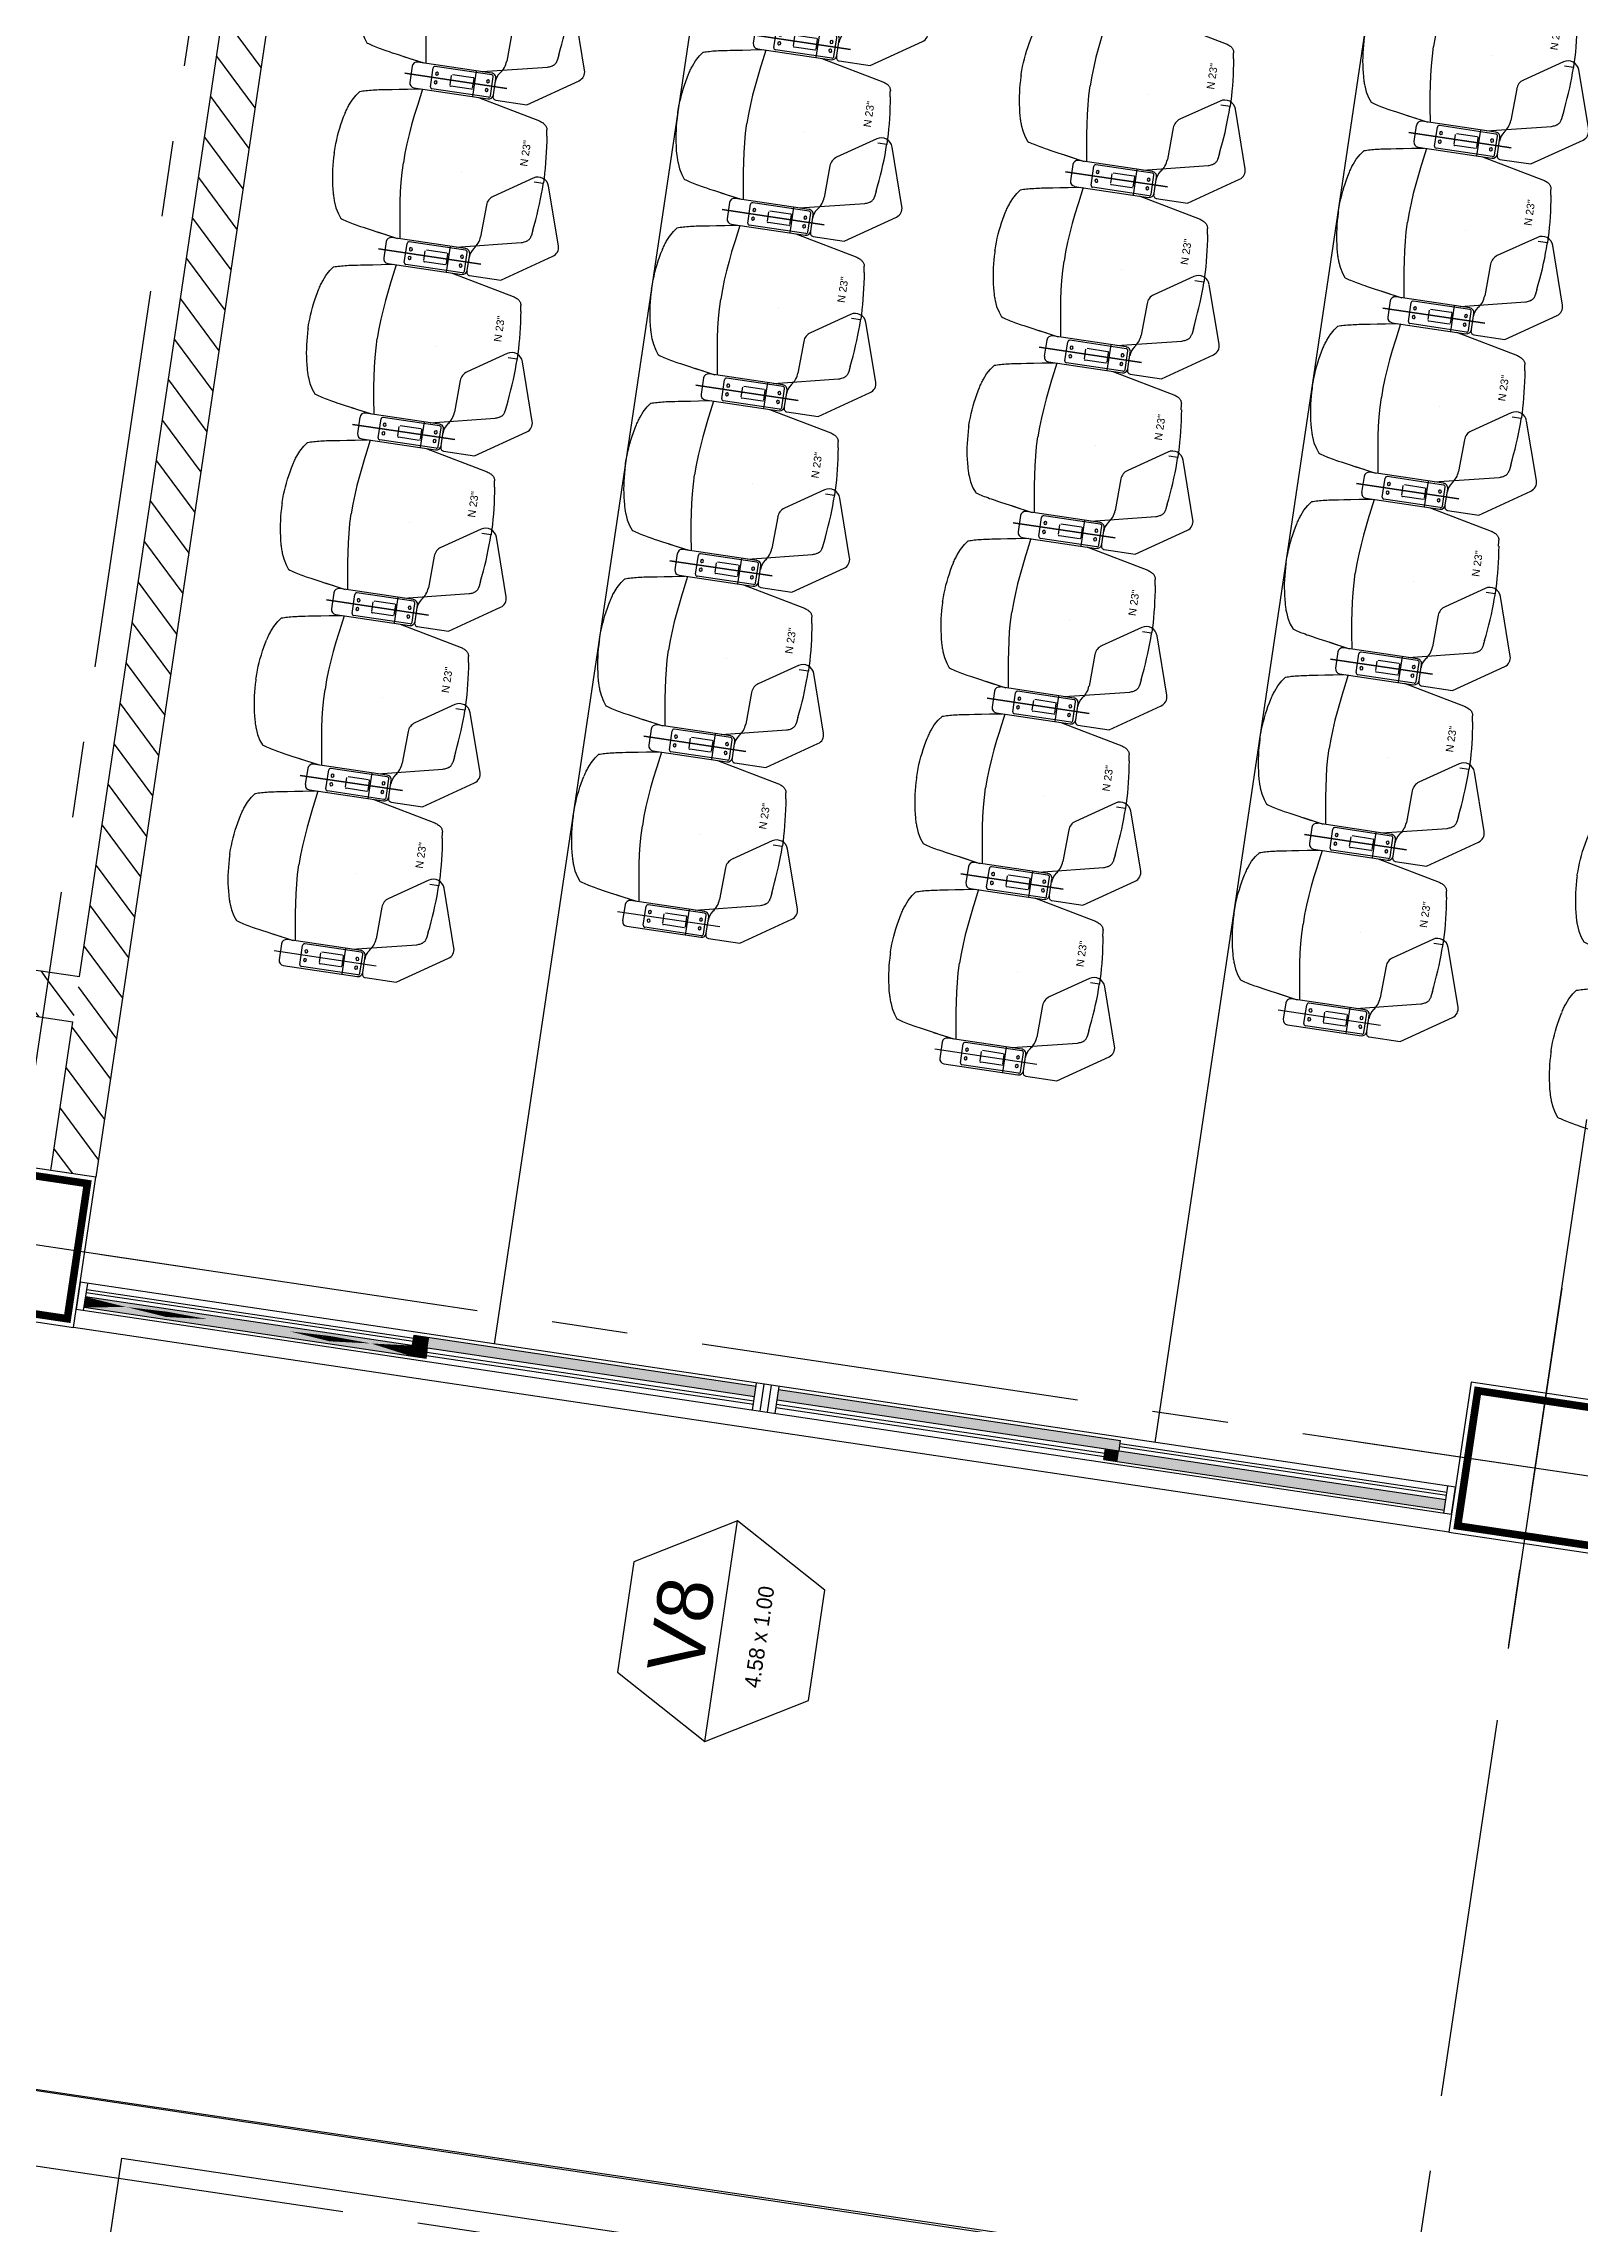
# Model space of a CAD drawing. Header units: millimetres. Extents: x 338 to 506, y 179 to 335.
# Drawn here: x 425.26 to 430.33, y 236.75 to 243.93 of the extents above; entities that cross this region are included whole.
import ezdxf
from ezdxf.enums import TextEntityAlignment as Align

# ---------------------------------------------------------------- set-up
doc = ezdxf.new("R2010")
doc.units = ezdxf.units.MM
for name, pattern in [('CENTER', [2, 1.25, -0.25, 0.25, -0.25]), ('DASHED2', [0.375, 0.25, -0.125]), ('HIDDEN', [0.375, 0.25, -0.125]), ('TRAZOS2', [9.525, 6.35, -3.175])]:
    doc.linetypes.add(name, pattern=pattern)
for name, color, linetype in [('COLUMNAS', 252, 'Continuous'), ('CUBIERTA', 254, 'Continuous'), ('DOORNOTE', 210, 'Continuous'), ('DOORNOTE___100', 210, 'Continuous'), ('EJES-COLUMNAS', 3, 'CENTER'), ('EJES_DE_COLUMNA', 255, 'DASHED2'), ('MUROS', 32, 'Continuous'), ('NOVA_PLUS_21__', 6, 'Continuous'), ('NOVA_PLUS_22__', 162, 'Continuous'), ('PISO', 253, 'Continuous'), ('PROYECCION', 160, 'HIDDEN'), ('REJAS', 151, 'Continuous'), ('ZAPATA', 5, 'Continuous')]:
    doc.layers.add(name, color=color, linetype=linetype)
doc.styles.add('ARIAL', font='txt', dxfattribs={"height": 1})
doc.styles.add('JUAN', font='txt', dxfattribs={"height": 0.135})
doc.styles.get("Standard").update_dxf_attribs({"font": 'ARIALUNI.ttf'})

# ---------------------------------------------------------------- blocks, each defined once
blk = doc.blocks.new('*X930')
at = {"color": 0}
for p, q in [((62.6673, 69.4377), (62.5954, 69.3658)), ((62.8021, 69.4377), (62.6521, 69.2877)), ((62.9368, 69.4377), (62.7868, 69.2877)), ((63.0715, 69.4377), (62.9215, 69.2877)), ((63.2062, 69.4377), (63.0562, 69.2877)), ((63.3409, 69.4377), (63.1909, 69.2877)), ((63.4756, 69.4377), (63.3256, 69.2877)), ((63.6103, 69.4377), (63.4603, 69.2877)), ((63.745, 69.4377), (63.595, 69.2877)), ((63.8797, 69.4377), (63.7297, 69.2877)), ((64.0144, 69.4377), (63.8644, 69.2877)), ((64.1491, 69.4377), (63.9991, 69.2877)), ((64.2838, 69.4377), (64.1338, 69.2877)), ((64.4185, 69.4377), (64.2685, 69.2877)), ((64.5532, 69.4377), (64.4032, 69.2877)), ((64.6879, 69.4377), (64.5379, 69.2877)), ((64.8226, 69.4377), (64.6726, 69.2877)), ((64.9573, 69.4377), (64.8073, 69.2877)), ((65.092, 69.4377), (64.942, 69.2877)), ((65.2267, 69.4377), (65.0767, 69.2877)), ((65.3614, 69.4377), (65.2114, 69.2877)), ((65.4961, 69.4377), (65.3461, 69.2877)), ((65.6308, 69.4377), (65.4808, 69.2877)), ((65.7655, 69.4377), (65.6155, 69.2877)), ((65.9002, 69.4377), (65.7502, 69.2877)), ((66.0349, 69.4377), (65.8849, 69.2877)), ((66.1696, 69.4377), (66.0196, 69.2877)), ((66.3044, 69.4377), (66.1544, 69.2877)), ((66.4391, 69.4377), (66.2891, 69.2877)), ((66.5738, 69.4377), (66.4238, 69.2877)), ((66.7085, 69.4377), (66.5585, 69.2877)), ((66.8432, 69.4377), (66.6932, 69.2877)), ((66.9779, 69.4377), (66.8279, 69.2877)), ((67.1126, 69.4377), (66.9626, 69.2877)), ((67.2473, 69.4377), (67.0973, 69.2877)), ((67.382, 69.4377), (67.232, 69.2877)), ((67.5167, 69.4377), (67.3667, 69.2877)), ((67.6514, 69.4377), (67.5014, 69.2877)), ((67.7861, 69.4377), (67.6361, 69.2877)), ((67.9208, 69.4377), (67.7708, 69.2877)), ((68.0555, 69.4377), (67.9055, 69.2877)), ((68.1902, 69.4377), (68.0402, 69.2877)), ((68.3249, 69.4377), (68.1749, 69.2877)), ((68.4596, 69.4377), (68.3096, 69.2877)), ((68.5943, 69.4377), (68.4443, 69.2877)), ((68.729, 69.4377), (68.579, 69.2877)), ((68.8637, 69.4377), (68.7137, 69.2877)), ((68.9984, 69.4377), (68.8484, 69.2877)), ((69.1331, 69.4377), (68.9831, 69.2877)), ((69.2678, 69.4377), (69.1178, 69.2877)), ((69.4025, 69.4377), (69.2525, 69.2877)), ((69.5372, 69.4377), (69.3872, 69.2877)), ((69.609, 69.3748), (69.5219, 69.2877))]:
    blk.add_line(p, q, dxfattribs=at)
blk = doc.blocks.new('*X931')
at = {"color": 0}
for p, q in [((62.6526, 69.7877), (62.5954, 69.7306)), ((62.7873, 69.7877), (62.6373, 69.6377)), ((62.922, 69.7877), (62.772, 69.6377)), ((63.0567, 69.7877), (62.9067, 69.6377)), ((63.1914, 69.7877), (63.0414, 69.6377)), ((63.2404, 69.702), (63.0904, 69.552)), ((63.2108, 69.5377), (63.1108, 69.4377)), ((63.2404, 69.5673), (63.2108, 69.5377))]:
    blk.add_line(p, q, dxfattribs=at)
blk = doc.blocks.new('*U980')
at = {"layer": 'REJAS', "color": 18, "linetype": 'Continuous', "extrusion": (0, 0, -1)}
for points in [[(-62.1829, 68.7183), (-62.1654, 68.174), (-62.1654, 69.2627)], [(-62.1769, 69.2457), (-62.1654, 69.2627), (-62.1847, 69.2514)], [(-62.1654, 69.2627), (-62.1829, 69.2627), (-62.1847, 69.2514)], [(-62.1884, 69.2287), (-62.1763, 69.1947), (-62.1654, 69.2627)], [(-62.1873, 69.1266), (-62.1742, 68.9905), (-62.1654, 69.2627)], [(-62.1884, 69.2287), (-62.1769, 69.2457), (-62.1847, 69.2514)], [(-62.1824, 69.2117), (-62.1884, 69.2287), (-62.1938, 69.1947)], [(-62.1829, 68.7183), (-62.2004, 69.2627), (-62.2004, 68.174)], [(-62.1829, 69.2627), (-62.2004, 69.2627), (-62.1847, 69.2514)], [(-62.2004, 69.2627), (-62.1944, 69.2457), (-62.1847, 69.2514)], [(-62.1847, 69.2514), (-62.1944, 69.2457), (-62.1884, 69.2287)], [(-62.1873, 69.1266), (-62.2004, 69.2627), (-62.1917, 68.9905)], [(-62.1884, 69.2287), (-62.2004, 69.2627), (-62.1938, 69.1947)], [(-62.1763, 69.1947), (-62.1793, 69.2032), (-62.1842, 69.2003)], [(-62.1842, 69.2003), (-62.1851, 69.1947), (-62.1763, 69.1947)], [(-62.1818, 69.1606), (-62.1763, 69.1947), (-62.1878, 69.1777)], [(-62.1851, 69.1947), (-62.186, 69.189), (-62.1763, 69.1947)], [(-62.1763, 69.1947), (-62.186, 69.189), (-62.1821, 69.1862)], [(-62.1793, 69.2032), (-62.1824, 69.2117), (-62.1842, 69.2003)], [(-62.1818, 69.1606), (-62.1878, 69.1777), (-62.1906, 69.1606)], [(-62.1906, 69.1606), (-62.1873, 69.1266), (-62.1818, 69.1606)], [(-62.186, 69.189), (-62.1878, 69.1777), (-62.1821, 69.1862)], [(-62.1824, 69.2117), (-62.1881, 69.2032), (-62.1842, 69.2003)], [(-62.1881, 69.2032), (-62.1938, 69.1947), (-62.1842, 69.2003)], [(-62.1938, 69.1947), (-62.1851, 69.1947), (-62.1842, 69.2003)], [(-62.1938, 69.1947), (-62.186, 69.189), (-62.1851, 69.1947)], [(-62.1908, 69.1862), (-62.186, 69.189), (-62.1938, 69.1947)], [(-62.1878, 69.1777), (-62.186, 69.189), (-62.1908, 69.1862)], [(-62.1878, 69.1777), (-62.1938, 69.1947), (-62.1906, 69.1606)], [(-62.1873, 69.1266), (-62.1895, 69.0586), (-62.1807, 69.0586)], [(-62.1807, 69.0586), (-62.1862, 69.0246), (-62.1742, 68.9905)], [(-62.1772, 68.999), (-62.182, 68.9962), (-62.1742, 68.9905)], [(-62.1802, 69.0075), (-62.182, 68.9962), (-62.1772, 68.999)], [(-62.1832, 69.016), (-62.186, 69.0075), (-62.1802, 69.0075)], [(-62.1802, 69.0075), (-62.186, 69.0075), (-62.1859, 68.999)], [(-62.182, 68.9962), (-62.1802, 69.0075), (-62.1859, 68.999)], [(-62.1807, 69.0586), (-62.1895, 69.0586), (-62.1862, 69.0246)], [(-62.1868, 68.9934), (-62.182, 68.9962), (-62.1859, 68.999)], [(-62.1862, 69.0246), (-62.186, 69.0075), (-62.1832, 69.016)], [(-62.1859, 68.999), (-62.186, 69.0075), (-62.1917, 68.9905)], [(-62.1868, 68.9934), (-62.1859, 68.999), (-62.1917, 68.9905)], [(-62.186, 69.0075), (-62.1862, 69.0246), (-62.1889, 69.0075)], [(-62.1917, 68.9905), (-62.186, 69.0075), (-62.1889, 69.0075)], [(-62.1862, 69.0246), (-62.1895, 69.0586), (-62.1917, 68.9905)], [(-62.1742, 68.9905), (-62.182, 68.9962), (-62.1829, 68.9905)], [(-62.1807, 68.9225), (-62.1742, 68.9905), (-62.1862, 68.9565)], [(-62.1829, 68.9905), (-62.182, 68.9849), (-62.1742, 68.9905)], [(-62.1742, 68.9905), (-62.182, 68.9849), (-62.1772, 68.982)], [(-62.1873, 68.8544), (-62.1829, 68.7183), (-62.1742, 68.9905)], [(-62.182, 68.9849), (-62.1802, 68.9735), (-62.1772, 68.982)], [(-62.1802, 68.9735), (-62.182, 68.9849), (-62.1859, 68.982)], [(-62.186, 68.9735), (-62.1802, 68.9735), (-62.1859, 68.982)], [(-62.1802, 68.9735), (-62.186, 68.9735), (-62.1832, 68.965)], [(-62.1807, 68.9225), (-62.1862, 68.9565), (-62.1895, 68.9225)], [(-62.1868, 68.9934), (-62.1829, 68.9905), (-62.182, 68.9962)], [(-62.1868, 68.9877), (-62.182, 68.9849), (-62.1829, 68.9905)], [(-62.1868, 68.9877), (-62.1859, 68.982), (-62.182, 68.9849)], [(-62.1917, 68.9905), (-62.1829, 68.9905), (-62.1868, 68.9934)], [(-62.1868, 68.9877), (-62.1829, 68.9905), (-62.1917, 68.9905)], [(-62.1832, 68.965), (-62.186, 68.9735), (-62.1862, 68.9565)], [(-62.1917, 68.9905), (-62.1859, 68.982), (-62.1868, 68.9877)], [(-62.1917, 68.9905), (-62.186, 68.9735), (-62.1859, 68.982)], [(-62.1889, 68.9735), (-62.186, 68.9735), (-62.1917, 68.9905)], [(-62.1862, 68.9565), (-62.186, 68.9735), (-62.1889, 68.9735)], [(-62.1862, 68.9565), (-62.1917, 68.9905), (-62.1895, 68.9225)], [(-62.1895, 68.9225), (-62.1873, 68.8544), (-62.1807, 68.9225)], [(-62.1873, 68.5823), (-62.1742, 68.4462), (-62.1829, 68.7183)], [(-62.1895, 68.5142), (-62.1807, 68.5142), (-62.1873, 68.5823)], [(-62.1807, 68.5142), (-62.1862, 68.4802), (-62.1742, 68.4462)], [(-62.1807, 68.5142), (-62.1895, 68.5142), (-62.1862, 68.4802)], [(-62.1862, 68.4802), (-62.1895, 68.5142), (-62.1917, 68.4462)], [(-62.1873, 68.3101), (-62.1654, 68.174), (-62.1742, 68.4462)], [(-62.1742, 68.4462), (-62.1772, 68.4547), (-62.182, 68.4518)], [(-62.1829, 68.4462), (-62.1742, 68.4462), (-62.182, 68.4518)], [(-62.1807, 68.3781), (-62.1742, 68.4462), (-62.1862, 68.4121)], [(-62.1772, 68.4377), (-62.1742, 68.4462), (-62.182, 68.4405)], [(-62.1742, 68.4462), (-62.1829, 68.4462), (-62.182, 68.4405)], [(-62.182, 68.4518), (-62.1772, 68.4547), (-62.1802, 68.4632)], [(-62.1802, 68.4291), (-62.1772, 68.4377), (-62.182, 68.4405)], [(-62.1802, 68.4632), (-62.1832, 68.4717), (-62.186, 68.4632)], [(-62.1802, 68.4632), (-62.1859, 68.4547), (-62.182, 68.4518)], [(-62.186, 68.4632), (-62.1859, 68.4547), (-62.1802, 68.4632)], [(-62.182, 68.4405), (-62.1859, 68.4377), (-62.1802, 68.4291)], [(-62.1802, 68.4291), (-62.1859, 68.4377), (-62.186, 68.4291)], [(-62.1832, 68.4206), (-62.1802, 68.4291), (-62.186, 68.4291)], [(-62.1868, 68.449), (-62.182, 68.4518), (-62.1859, 68.4547)], [(-62.1868, 68.449), (-62.1829, 68.4462), (-62.182, 68.4518)], [(-62.1868, 68.4433), (-62.182, 68.4405), (-62.1829, 68.4462)], [(-62.1868, 68.4433), (-62.1859, 68.4377), (-62.182, 68.4405)], [(-62.1868, 68.449), (-62.1917, 68.4462), (-62.1829, 68.4462)], [(-62.1917, 68.4462), (-62.1868, 68.4433), (-62.1829, 68.4462)], [(-62.1832, 68.4717), (-62.1862, 68.4802), (-62.186, 68.4632)], [(-62.1862, 68.4121), (-62.1832, 68.4206), (-62.186, 68.4291)], [(-62.1917, 68.4462), (-62.1859, 68.4547), (-62.186, 68.4632)], [(-62.1917, 68.4462), (-62.1868, 68.449), (-62.1859, 68.4547)], [(-62.1859, 68.4377), (-62.1917, 68.4462), (-62.186, 68.4291)], [(-62.1868, 68.4433), (-62.1917, 68.4462), (-62.1859, 68.4377)], [(-62.1862, 68.4802), (-62.1889, 68.4632), (-62.186, 68.4632)], [(-62.1889, 68.4632), (-62.1917, 68.4462), (-62.186, 68.4632)], [(-62.1917, 68.4462), (-62.1889, 68.4291), (-62.186, 68.4291)], [(-62.186, 68.4291), (-62.1889, 68.4291), (-62.1862, 68.4121)], [(-62.1862, 68.4121), (-62.1917, 68.4462), (-62.1895, 68.3781)], [(-62.1873, 68.3101), (-62.1917, 68.4462), (-62.2004, 68.174)], [(-62.1807, 68.3781), (-62.1862, 68.4121), (-62.1895, 68.3781)], [(-62.1873, 68.3101), (-62.1807, 68.3781), (-62.1895, 68.3781)], [(-62.1906, 68.276), (-62.1818, 68.276), (-62.1873, 68.3101)], [(-62.1884, 68.208), (-62.1654, 68.174), (-62.1763, 68.242)], [(-62.1818, 68.276), (-62.1878, 68.259), (-62.1763, 68.242)], [(-62.1763, 68.242), (-62.1821, 68.2505), (-62.186, 68.2477)], [(-62.1851, 68.242), (-62.1763, 68.242), (-62.186, 68.2477)], [(-62.1763, 68.242), (-62.1842, 68.2363), (-62.1793, 68.2335)], [(-62.1842, 68.2363), (-62.1763, 68.242), (-62.1851, 68.242)], [(-62.1884, 68.208), (-62.1847, 68.1853), (-62.1769, 68.191)], [(-62.1793, 68.2335), (-62.1842, 68.2363), (-62.1824, 68.225)], [(-62.1818, 68.276), (-62.1906, 68.276), (-62.1878, 68.259)], [(-62.186, 68.2477), (-62.1821, 68.2505), (-62.1878, 68.259)], [(-62.1824, 68.225), (-62.1938, 68.242), (-62.1884, 68.208)], [(-62.1824, 68.225), (-62.1842, 68.2363), (-62.1881, 68.2335)], [(-62.1881, 68.2335), (-62.1842, 68.2363), (-62.1938, 68.242)], [(-62.1938, 68.242), (-62.1842, 68.2363), (-62.1851, 68.242)], [(-62.1847, 68.1853), (-62.1884, 68.208), (-62.1944, 68.191)], [(-62.1938, 68.242), (-62.1851, 68.242), (-62.186, 68.2477)], [(-62.1878, 68.259), (-62.1908, 68.2505), (-62.186, 68.2477)], [(-62.1908, 68.2505), (-62.1938, 68.242), (-62.186, 68.2477)], [(-62.1878, 68.259), (-62.1906, 68.276), (-62.1938, 68.242)], [(-62.1884, 68.208), (-62.1938, 68.242), (-62.2004, 68.174)], [(-62.1769, 68.191), (-62.1847, 68.1853), (-62.1654, 68.174)], [(-62.1654, 68.174), (-62.1847, 68.1853), (-62.1829, 68.174)], [(-62.1829, 68.149), (-62.1654, 68.124), (-62.1654, 68.174)], [(-62.1742, 68.1615), (-62.1654, 68.174), (-62.1829, 68.1656)], [(-62.1654, 68.174), (-62.1829, 68.174), (-62.1829, 68.1656)], [(-62.1742, 68.1365), (-62.1829, 68.1323), (-62.1654, 68.124)], [(-62.1829, 68.149), (-62.1742, 68.1615), (-62.1829, 68.1656)], [(-62.1829, 68.149), (-62.1829, 68.1323), (-62.1742, 68.1365)], [(-62.1829, 68.174), (-62.1847, 68.1853), (-62.2004, 68.174)], [(-62.1829, 68.149), (-62.2004, 68.174), (-62.2004, 68.124)], [(-62.2004, 68.174), (-62.1917, 68.1698), (-62.1829, 68.174)], [(-62.1917, 68.1698), (-62.1829, 68.1656), (-62.1829, 68.174)], [(-62.2004, 68.174), (-62.1917, 68.1615), (-62.1829, 68.1656)], [(-62.1829, 68.1656), (-62.1917, 68.1615), (-62.1829, 68.149)], [(-62.1829, 68.1323), (-62.1829, 68.149), (-62.1917, 68.1365)], [(-62.2004, 68.124), (-62.1829, 68.1323), (-62.1917, 68.1365)], [(-62.2004, 68.174), (-62.1847, 68.1853), (-62.1944, 68.191)], [(-62.2004, 68.174), (-62.2354, 68.124), (-62.2004, 68.124)], [(-62.2004, 68.174), (-62.2354, 68.174), (-62.2354, 68.124)], [(-62.1654, 68.124), (-62.1829, 68.1323), (-62.1829, 68.124)], [(-62.1917, 68.1281), (-62.1829, 68.124), (-62.1829, 68.1323)], [(-62.2004, 68.124), (-62.1829, 68.124), (-62.1917, 68.1281)], [(-62.2004, 68.124), (-62.2354, 67.0352), (-62.2004, 67.0352)], [(-62.2004, 68.124), (-62.2354, 68.124), (-62.2354, 67.0352)]]:
    blk.add_solid(points, dxfattribs=at)
blk = doc.blocks.new('*U981')
at = {"layer": 'REJAS', "color": 18, "linetype": 'Continuous', "extrusion": (0, 0, -1)}
for points in [[(-62.2004, 66.9602), (-62.2354, 65.8215), (-62.2004, 65.8215)], [(-62.2004, 66.9602), (-62.2354, 66.9602), (-62.2354, 65.8215)], [(-62.1654, 65.867), (-62.2004, 65.8215), (-62.1654, 65.8215)], [(-62.1654, 65.867), (-62.2004, 65.867), (-62.2004, 65.8215)], [(-62.1654, 65.8215), (-62.2004, 64.7327), (-62.1654, 64.7327)], [(-62.1654, 65.8215), (-62.2004, 65.8215), (-62.2004, 64.7327)]]:
    blk.add_solid(points, dxfattribs=at)
blk = doc.blocks.new('WWWDTAG')
at = {"layer": 'DOORNOTE'}
blk.add_line((-3.832, 0), (3.832, 0), dxfattribs=at)
blk.add_lwpolyline([(3.832, 0), (1.916, 3.318), (-1.916, 3.318), (-3.832, 0), (-1.916, -3.318), (1.916, -3.318)], close=True, dxfattribs=at)
at = {"layer": 'DOORNOTE', "style": 'ARIAL'}
for tag, p in [('DOORTYPE', (0, 1.391)), ('DOORNO.', (0, -1.59))]:
    blk.add_attdef(tag, text='', height=1.9, dxfattribs=at).set_placement(p, align=Align.MIDDLE)
blk = doc.blocks.new('EJES_ESTRUCTURALES')
at = {"layer": 'EJES_DE_COLUMNA', "color": 9, "linetype": 'CENTER'}
for p, q in [((690.56628, 131.2663), (690.56628, 199.7363)), ((693.56628, 131.2663), (693.56628, 199.7363)), ((661.47768, 164.82297), (759.37077, 164.82297)), ((661.47768, 159.74297), (759.37077, 159.74297))]:
    blk.add_line(p, q, dxfattribs=at)
blk = doc.blocks.new('COLUMNAS')
at = {"layer": 'COLUMNAS', "color": 6}
for points in [[(-584.4662, 188.906), (-584.9662, 188.906), (-584.9662, 188.406), (-584.4662, 188.406), (-584.4662, 188.906)], [(-584.4662, 183.826), (-584.9662, 183.826), (-584.9662, 183.326), (-584.4662, 183.326), (-584.4662, 183.826)]]:
    blk.add_lwpolyline(points, dxfattribs=at)
at = {"layer": 'COLUMNAS', "color": 6, "const_width": 0.025}
for points in [[(-584.9412, 188.4301), (-584.4912, 188.4301), (-584.4912, 188.8801), (-584.9412, 188.8801)], [(-584.9412, 183.3501), (-584.4912, 183.3501), (-584.4912, 183.8001), (-584.9412, 183.8001)]]:
    blk.add_lwpolyline(points, close=True, dxfattribs=at)
at = {"layer": 'EJES-COLUMNAS'}
for p, q in [((-584.7162, 188.0438), (-584.7162, 189.2438)), ((-584.7162, 188.0438), (-584.7162, 189.2438)), ((-584.7162, 182.9638), (-584.7162, 184.1638)), ((-584.7162, 182.9638), (-584.7162, 184.1638)), ((-584.1162, 183.576), (-585.3162, 183.576))]:
    blk.add_line(p, q, dxfattribs=at)
blk = doc.blocks.new('ZAPATA')
at = {"layer": 'ZAPATA', "linetype": 'Continuous'}
for p, q in [((-31.5, 0), (31.5, 0)), ((-37.5, -194), (-37.5, -6)), ((-19.8, -134.2), (-19.8, -65.8)), ((15.8, -61.8), (-15.8, -61.8)), ((19.8, -65.8), (19.8, -134.2)), ((37.5, -194), (37.5, -6)), ((-15.8, -138.2), (15.8, -138.2)), ((-31.5, -200), (31.5, -200))]:
    blk.add_line(p, q, dxfattribs=at)
at = {"layer": 'ZAPATA', "linetype": 'Continuous', "const_width": 0.15, "flags": 128}
for points in [[(-15.8, -61.8), (-17.2, -62), (-18.2, -62.6)], [(18.2, -62.6), (17, -62), (15.8, -61.8)], [(19.2, -63.7), (19.6, -64.5), (19.8, -65.8)], [(-19.2, -136.3), (-19.7, -135.1), (-19.8, -134.2)], [(-18.2, -137.4), (-17, -138), (-15.8, -138.2)], [(19.8, -134.2), (19.6, -135.5), (19.2, -136.3)]]:
    blk.add_lwpolyline(points, dxfattribs=at)
at = {"layer": 'ZAPATA', "linetype": 'Continuous'}
for centre, radius, start, end in [((-31.5, -6), 6, 90, 180), ((31.5, -6), 6, 0, 90), ((-15.8, -65.8), 4, 147.79226, 180), ((-14.5, -15), 5, 1.16733, 358.83267), ((-15.8, -65.8), 4, 125.92091, 147.79226), ((14.5, -15), 5, 181.16733, 178.83267), ((-15.8, -134.2), 4, 212.20774, 234.07909), ((15.8, -134.2), 4, 270, 305.92091), ((15.8, -134.2), 4, 305.92091, 327.85951), ((-31.5, -194), 6, 180, 270), ((-14.5, -185), 5, 1.16733, 358.83267), ((14.5, -185), 5, 181.16733, 178.83267), ((31.5, -194), 6, 270, 0)]:
    blk.add_arc(centre, radius, start, end, dxfattribs=at)
blk = doc.blocks.new('BRAZO_FORMALITE')
at = {"layer": 'NOVA_PLUS_21__', "color": 0}
for p, q in [((0, 0.2318), (0, -0.1085)), ((-0.0431, 0.1948), (-0.0431, -0.0515)), ((0.027, 0.2109), (-0.027, 0.2109)), ((0.0431, -0.0515), (0.0431, 0.1948)), ((0.0431, 0), (-0.0431, 0)), ((-0.027, -0.0675), (0.027, -0.0675))]:
    blk.add_line(p, q, dxfattribs=at)
for centre, start, end in [((-0.027, 0.1948), 90, 180), ((0.027, 0.1948), 0, 90), ((-0.027, -0.0515), 180, 270), ((0.027, -0.0515), 270, 0)]:
    blk.add_arc(centre, 0.016, start, end, dxfattribs=at)
at = {"xscale": 0.0009999999310821, "yscale": 0.0009999999310821, "zscale": 0.0009999999310821}
blk.add_blockref('ZAPATA', (0, 0.1415), dxfattribs=at)
blk = doc.blocks.new('BRAZO_CON_MESA')
at = {"layer": 'NOVA_PLUS_21__', "color": 0}
for p, q in [((0, -0.1085), (0, 0.2318)), ((-0.0431, 0.1948), (-0.0431, -0.0515)), ((0.027, 0.2109), (-0.027, 0.2109)), ((0.0431, -0.0515), (0.0431, 0.1948)), ((0.0431, 0), (-0.0431, 0)), ((-0.027, -0.0675), (0.027, -0.0675))]:
    blk.add_line(p, q, dxfattribs=at)
at = {"layer": 'NOVA_PLUS_21__', "color": 254}
for p, q in [((-0.0431, -0.0775), (-0.0431, -0.1812)), ((0.1949, -0.0983), (0.0891, -0.0946)), ((0.3054, -0.2379), (0.2263, -0.116)), ((-0.0431, -0.1812), (0.0603, -0.3396)), ((0.097, -0.3526), (0.2863, -0.2918))]:
    blk.add_line(p, q, dxfattribs=at)
at = {"layer": 'NOVA_PLUS_21__', "color": 0}
for centre, start, end in [((-0.027, 0.1948), 90, 180), ((0.027, 0.1948), 0, 90), ((-0.027, -0.0515), 180, 270), ((0.027, -0.0515), 270, 0)]:
    blk.add_arc(centre, 0.016, start, end, dxfattribs=at)
at = {"layer": 'NOVA_PLUS_21__', "color": 254}
for centre, radius, start, end in [((-0.0322, -0.0779), 0.0109, 75.34447, 178.21763), ((0.0156, -0.1206), 0.0531, 52.71804, 90), ((0.0916, -0.0273), 0.0673, 229.35247, 267.83734), ((0.1935, -0.1373), 0.0391, 33, 88), ((0.2752, -0.2575), 0.036, 288, 33), ((0.0871, -0.3221), 0.032, 213, 288)]:
    blk.add_arc(centre, radius, start, end, dxfattribs=at)
at = {"xscale": 0.0009999999310821, "yscale": 0.0009999999310821, "zscale": 0.0009999999310821}
blk.add_blockref('ZAPATA', (0, 0.1415), dxfattribs=at)
blk = doc.blocks.new('*U15')
at = {"layer": 'NOVA_PLUS_22__', "color": 1}
blk.add_text('N 23"', height=0.025, dxfattribs=at).set_placement((0.0468, 0.0602))
blk = doc.blocks.new('SILLA_NOVA_CON_MESA_23')
at = {"layer": 'NOVA_PLUS_22__', "color": 1}
for p, q in [((-0.1976, 0.6529), (-0.2113, 0.6426)), ((-0.1796, 0.6635), (-0.1976, 0.6529)), ((-0.161, 0.6711), (-0.1796, 0.6635)), ((-0.1575, 0.6724), (-0.161, 0.6711)), ((-0.1539, 0.6737), (-0.1575, 0.6724)), ((-0.1502, 0.6749), (-0.1539, 0.6737)), ((-0.1511, 0.6727), (-0.151, 0.6727)), ((-0.1464, 0.6761), (-0.1502, 0.6749)), ((-0.1425, 0.6772), (-0.1464, 0.6761)), ((-0.1385, 0.6783), (-0.1425, 0.6772)), ((-0.1346, 0.6794), (-0.1385, 0.6783)), ((-0.1325, 0.6799), (-0.1346, 0.6794)), ((-0.1203, 0.6828), (-0.1324, 0.6799)), ((-0.1075, 0.6854), (-0.1203, 0.6828)), ((-0.0947, 0.6878), (-0.1075, 0.6854)), ((-0.0818, 0.6899), (-0.0947, 0.6878)), ((-0.0689, 0.6917), (-0.0818, 0.6899)), ((-0.0559, 0.6932), (-0.0689, 0.6917)), ((-0.0429, 0.6943), (-0.0559, 0.6932)), ((-0.0299, 0.6952), (-0.0429, 0.6943)), ((-0.0168, 0.6957), (-0.0299, 0.6952)), ((-0.0038, 0.696), (-0.0168, 0.6957)), ((0, 0.696), (-0.0038, 0.696)), ((0, 0.696), (0.0038, 0.696)), ((0.0038, 0.696), (0.0168, 0.6957)), ((0.0168, 0.6957), (0.0299, 0.6952)), ((0.0299, 0.6952), (0.0429, 0.6943)), ((0.0429, 0.6943), (0.0559, 0.6932)), ((0.0559, 0.6932), (0.0689, 0.6917)), ((0.0689, 0.6917), (0.0818, 0.6899)), ((0.0818, 0.6899), (0.0947, 0.6878)), ((0.0947, 0.6878), (0.1075, 0.6854)), ((0.1075, 0.6854), (0.1203, 0.6828)), ((0.1203, 0.6828), (0.1324, 0.6799)), ((0.1325, 0.6799), (0.1346, 0.6794)), ((0.1346, 0.6794), (0.1385, 0.6783)), ((0.1385, 0.6783), (0.1425, 0.6772)), ((0.1425, 0.6772), (0.1464, 0.6761)), ((0.1464, 0.6761), (0.1502, 0.6749)), ((0.1502, 0.6749), (0.1539, 0.6737)), ((0.1539, 0.6737), (0.1575, 0.6724)), ((0.1575, 0.6724), (0.161, 0.6711)), ((0.161, 0.6711), (0.1796, 0.6635)), ((0.1796, 0.6635), (0.1976, 0.6529)), ((0.1976, 0.6529), (0.2113, 0.6426)), ((-0.2264, 0.5814), (-0.2277, 0.5743)), ((-0.2252, 0.5877), (-0.2264, 0.5814)), ((-0.224, 0.5935), (-0.2252, 0.5877)), ((-0.2227, 0.5999), (-0.224, 0.5935)), ((-0.2214, 0.606), (-0.2227, 0.5999)), ((-0.2201, 0.6119), (-0.2214, 0.606)), ((-0.2187, 0.6175), (-0.2201, 0.6119)), ((-0.2173, 0.6229), (-0.2187, 0.6175)), ((-0.2159, 0.628), (-0.2173, 0.6229)), ((-0.2145, 0.633), (-0.2159, 0.628)), ((-0.213, 0.6377), (-0.2145, 0.633)), ((-0.2116, 0.6419), (-0.213, 0.6377)), ((-0.2113, 0.6426), (-0.2116, 0.6419)), ((0.2113, 0.6426), (0.2116, 0.6419)), ((0.2116, 0.6419), (0.213, 0.6377)), ((0.213, 0.6377), (0.2145, 0.633)), ((0.2145, 0.633), (0.2159, 0.628)), ((0.2159, 0.628), (0.2173, 0.6229)), ((0.2173, 0.6229), (0.2187, 0.6175)), ((0.2187, 0.6175), (0.2201, 0.6119)), ((0.2201, 0.6119), (0.2214, 0.606)), ((0.2214, 0.606), (0.2227, 0.5999)), ((0.2227, 0.5999), (0.224, 0.5935)), ((0.224, 0.5935), (0.2252, 0.5877)), ((0.2252, 0.5877), (0.2264, 0.5814)), ((0.2264, 0.5814), (0.2277, 0.5743)), ((-0.2375, 0.5169), (-0.249, 0.4481)), ((-0.2377, 0.5154), (-0.2422, 0.4885)), ((-0.2338, 0.5383), (-0.2377, 0.5154)), ((-0.2309, 0.5555), (-0.2338, 0.5383)), ((-0.2291, 0.566), (-0.2309, 0.5555)), ((-0.2277, 0.5743), (-0.2291, 0.566)), ((0.2277, 0.5743), (0.2291, 0.566)), ((0.2291, 0.566), (0.2309, 0.5555)), ((0.2309, 0.5555), (0.2338, 0.5383)), ((0.2338, 0.5383), (0.2377, 0.5154)), ((0.2377, 0.5154), (0.2422, 0.4885)), ((-0.249, 0.4395), (-0.1974, 0.4474)), ((-0.1974, 0.4474), (-0.1904, 0.4485)), ((-0.1904, 0.4485), (-0.1589, 0.4531)), ((-0.1589, 0.4531), (-0.1272, 0.4572)), ((-0.1272, 0.4572), (-0.0955, 0.4607)), ((-0.0955, 0.4607), (-0.0637, 0.4634)), ((-0.0637, 0.4634), (-0.0319, 0.4652)), ((-0.0319, 0.4652), (0, 0.4658)), ((0.0319, 0.4652), (0, 0.4658)), ((0.0637, 0.4634), (0.0319, 0.4652)), ((0.0955, 0.4607), (0.0637, 0.4634)), ((0.1272, 0.4572), (0.0955, 0.4607)), ((0.1589, 0.4531), (0.1272, 0.4572)), ((0.1904, 0.4485), (0.1589, 0.4531)), ((0.1974, 0.4474), (0.1904, 0.4485)), ((0.249, 0.4395), (0.1974, 0.4474)), ((0.2422, 0.4885), (0.249, 0.4481)), ((-0.2552, 0.4112), (-0.2552, 0.4112)), ((-0.249, 0.2529), (-0.2027, 0.0429)), ((0, 0.273), (0, 0.273)), ((0.249, 0.253), (0.2027, 0.0429)), ((-0.2027, 0.0429), (-0.2015, 0.0396)), ((-0.2015, 0.0396), (-0.2003, 0.0365)), ((-0.2003, 0.0365), (-0.1991, 0.0335)), ((-0.1991, 0.0335), (-0.1975, 0.0302)), ((-0.1975, 0.0302), (-0.1965, 0.0283)), ((-0.1965, 0.0283), (-0.1956, 0.0269)), ((-0.1956, 0.0269), (-0.1948, 0.0256)), ((-0.1948, 0.0256), (-0.1938, 0.0243)), ((-0.1938, 0.0243), (-0.1928, 0.023)), ((-0.1928, 0.023), (-0.1916, 0.0218)), ((-0.1916, 0.0218), (-0.1903, 0.0205)), ((-0.1903, 0.0205), (-0.1887, 0.0192)), ((-0.1887, 0.0192), (-0.1869, 0.018)), ((-0.1869, 0.018), (-0.1849, 0.0168)), ((-0.1849, 0.0168), (-0.1827, 0.0158)), ((-0.1827, 0.0158), (-0.1803, 0.015)), ((-0.1803, 0.015), (-0.1778, 0.0144)), ((-0.1778, 0.0144), (-0.1766, 0.0142)), ((-0.1731, 0.0138), (-0.1766, 0.0142)), ((-0.1766, 0.0142), (-0.1766, 0.0142)), ((-0.1569, 0.0116), (-0.1731, 0.0138)), ((-0.1569, 0.0115), (-0.1402, 0.0094)), ((-0.1402, 0.0094), (-0.1212, 0.0072)), ((-0.1212, 0.0072), (-0.1034, 0.0054)), ((-0.1034, 0.0054), (-0.0864, 0.0038)), ((-0.0864, 0.0038), (-0.0683, 0.0024)), ((-0.0683, 0.0024), (-0.051, 0.0014)), ((-0.051, 0.0014), (-0.0343, 0.0006)), ((-0.0343, 0.0006), (-0.0183, 0.0002)), ((-0.0183, 0.0002), (-0.0027, 0)), ((-0.0027, 0), (0, 0)), ((0, 0), (0, 0.0301)), ((0, 0), (0, 0.0301)), ((0.0027, 0), (0, 0)), ((0.0183, 0.0002), (0.0027, 0)), ((0.0343, 0.0006), (0.0183, 0.0002)), ((0.051, 0.0014), (0.0343, 0.0006)), ((0.0683, 0.0024), (0.051, 0.0014)), ((0.0864, 0.0038), (0.0683, 0.0024)), ((0.1034, 0.0054), (0.0864, 0.0038)), ((0.1212, 0.0072), (0.1034, 0.0054)), ((0.1402, 0.0094), (0.1212, 0.0072)), ((0.1569, 0.0115), (0.1402, 0.0094)), ((0.1569, 0.0116), (0.1731, 0.0138)), ((0.1731, 0.0138), (0.1766, 0.0142)), ((0.1778, 0.0144), (0.1766, 0.0142)), ((0.1766, 0.0142), (0.1766, 0.0142)), ((0.1803, 0.015), (0.1778, 0.0144)), ((0.1827, 0.0158), (0.1803, 0.015)), ((0.1849, 0.0168), (0.1827, 0.0158)), ((0.1869, 0.018), (0.1849, 0.0168)), ((0.1887, 0.0192), (0.1869, 0.018)), ((0.1903, 0.0205), (0.1887, 0.0192)), ((0.1916, 0.0218), (0.1903, 0.0205)), ((0.1928, 0.023), (0.1916, 0.0218)), ((0.1938, 0.0243), (0.1928, 0.023)), ((0.1948, 0.0256), (0.1938, 0.0243)), ((0.1956, 0.0269), (0.1948, 0.0256)), ((0.1965, 0.0283), (0.1956, 0.0269)), ((0.1975, 0.0302), (0.1965, 0.0283)), ((0.1991, 0.0335), (0.1975, 0.0302)), ((0.2003, 0.0365), (0.1991, 0.0335)), ((0.2015, 0.0396), (0.2003, 0.0365)), ((0.2027, 0.0429), (0.2015, 0.0396))]:
    blk.add_line(p, q, dxfattribs=at)
for name, p in [('BRAZO_CON_MESA', (-0.2921, 0.273)), ('BRAZO_FORMALITE', (0.2921, 0.273)), ('*U15', (0, 0))]:
    blk.add_blockref(name, p)
blk = doc.blocks.new('SILLAS_AUDITORIO_B10')
at = {"xscale": 1.000002162051302, "yscale": 1.000002162051302, "zscale": 1.000002162051302}
for p in [(2850.6632, 1969.6972), (2851.2474, 1969.6972), (2851.8316, 1969.6972), (2852.4158, 1969.6972), (2853, 1969.6972), (2853.5842, 1969.6972), (2850.9574, 1968.5972), (2851.5416, 1968.5972), (2852.1258, 1968.5972), (2852.71, 1968.5972), (2853.2942, 1968.5972), (2853.8784, 1968.5972), (2850.6632, 1967.4972), (2851.2474, 1967.4972), (2851.8316, 1967.4972), (2852.4158, 1967.4972), (2853, 1967.4972), (2853.5842, 1967.4972), (2850.9574, 1966.3972), (2851.5416, 1966.3972), (2852.1258, 1966.3972), (2852.71, 1966.3972), (2853.2942, 1966.3972), (2853.8784, 1966.3972), (2850.6632, 1965.2972), (2851.2474, 1965.2972)]:
    blk.add_blockref('SILLA_NOVA_CON_MESA_23', p, dxfattribs=at)
blk = doc.blocks.new('A$C7152A42C')
at = {"layer": 'MUROS'}
for p, q in [((63.24041, 69.78772), (63.24041, 69.43772)), ((63.09041, 69.63772), (63.09041, 69.43772))]:
    blk.add_line(p, q, dxfattribs=at)
for points in [[(62.5954, 69.28772), (62.59541, 69.43772), (63.09041, 69.43772)], [(63.24041, 69.43772), (69.60901, 69.43772), (69.60901, 69.28772), (62.59541, 69.28772)]]:
    blk.add_lwpolyline(points, dxfattribs=at)
at = {"layer": 'PISO'}
for p, q in [((62.2454, 67.90772), (69.959, 67.90772)), ((62.2454, 65.70772), (69.959, 65.70772))]:
    blk.add_line(p, q, dxfattribs=at)
blk.add_lwpolyline([(46.644, 59.71826), (59.58376, 59.71826), (59.60876, 89.55784), (46.694, 89.55784)], close=True, dxfattribs=at)
at = {"layer": 'PROYECCION', "linetype": 'TRAZOS2'}
blk.add_lwpolyline([(59.5954, 83.65779), (46.6704, 83.65784), (46.6704, 65.11826), (59.5954, 65.11822)], close=True, dxfattribs=at)
at = {"layer": 'REJAS', "color": 30}
blk.add_line((62.0954, 64.70772), (62.0954, 69.28772), dxfattribs=at)
at = {"layer": 'REJAS', "color": 18}
for p, q in [((62.1554, 69.28772), (62.1554, 64.70772)), ((62.2454, 69.28772), (62.1554, 69.28772)), ((62.2454, 64.70772), (62.2454, 69.28772)), ((62.1554, 69.26272), (62.2454, 69.26272)), ((62.1654, 68.12397), (62.1654, 69.26272)), ((62.2004, 68.12397), (62.2004, 69.26272)), ((62.2154, 69.26272), (62.2154, 68.17397)), ((62.2254, 69.26272), (62.2254, 68.17397)), ((62.2004, 68.17397), (62.2354, 68.17397)), ((62.2354, 68.17397), (62.2354, 67.03522)), ((62.1654, 68.12397), (62.2004, 68.12397)), ((62.1754, 68.12397), (62.1754, 67.03522)), ((62.1854, 67.03522), (62.1854, 68.12397)), ((62.2004, 68.12397), (62.2004, 67.03522)), ((62.1554, 67.03522), (62.2454, 67.03522)), ((62.1554, 67.01022), (62.2454, 67.01022)), ((62.1554, 66.98522), (62.2454, 66.98522)), ((62.1554, 66.96022), (62.2454, 66.96022)), ((62.1754, 66.96022), (62.1754, 65.86697)), ((62.1854, 65.86697), (62.1854, 66.96022)), ((62.2004, 66.96022), (62.2004, 65.82147)), ((62.2354, 66.96022), (62.2354, 65.82147)), ((62.1654, 65.86697), (62.2004, 65.86697)), ((62.1654, 65.86697), (62.1654, 64.73272)), ((62.2004, 65.82147), (62.2354, 65.82147)), ((62.2004, 65.82147), (62.2004, 64.73272)), ((62.2154, 65.82147), (62.2154, 64.73272)), ((62.2254, 65.82147), (62.2254, 64.73272)), ((62.1554, 64.73272), (62.2454, 64.73272)), ((62.1554, 64.70772), (62.2454, 64.70772))]:
    blk.add_line(p, q, dxfattribs=at)
at = {"layer": 'REJAS', "color": 30}
blk.add_lwpolyline([(58.52594, 68.72771), (59.41292, 68.72771), (59.41292, 64.6302), (58.52594, 64.6302)], close=True, dxfattribs=at)
at = {"layer": 'CUBIERTA'}
blk.add_blockref('COLUMNAS', (647.06158, -119.11823), dxfattribs=at)
at = {"layer": 'CUBIERTA', "color": 32}
blk.add_blockref('SILLAS_AUDITORIO_B10', (-2786.95242, -1901.38547), dxfattribs=at)
at = {"layer": 'DOORNOTE___100', "color": 7}
ref = blk.add_blockref('WWWDTAG', (61.42, 67.03006), dxfattribs=dict(at, xscale=0.0958358650524881, yscale=0.0958358650524881, zscale=0.0958358650524881))
ref.add_attrib('DOORNO.', '4.58 x 1.00', dxfattribs={"layer": 'DOORNOTE', "height": 0.0510432, "style": 'JUAN'}).set_placement((61.42, 66.87769), align=Align.CENTER)
ref.add_attrib('DOORTYPE', 'V8', dxfattribs={"layer": 'DOORNOTE', "height": 0.182088, "style": 'ARIAL'}).set_placement((61.42, 67.16341), align=Align.MIDDLE)
at = {"layer": 'EJES_DE_COLUMNA'}
blk.add_blockref('EJES_ESTRUCTURALES', (-631.22088, -95.28525), dxfattribs=at)
at = {"layer": 'MUROS', "linetype": 'Continuous'}
for name in ['*X931', '*X930']:
    blk.add_blockref(name, (0, 0), dxfattribs=at)
at = {"layer": 'REJAS', "color": 18, "linetype": 'Continuous'}
for name in ['*U980', '*U981']:
    blk.add_blockref(name, (0, 0), dxfattribs=at)

msp = doc.modelspace()

# ---------------------------------------------------------------- block references
at = {"layer": 'MUROS', "color": 32, "rotation": 81.53046525965426}
msp.add_blockref('A$C7152A42C', (484.7482, 168.0844), dxfattribs=at)

doc.saveas('drawing.dxf')
